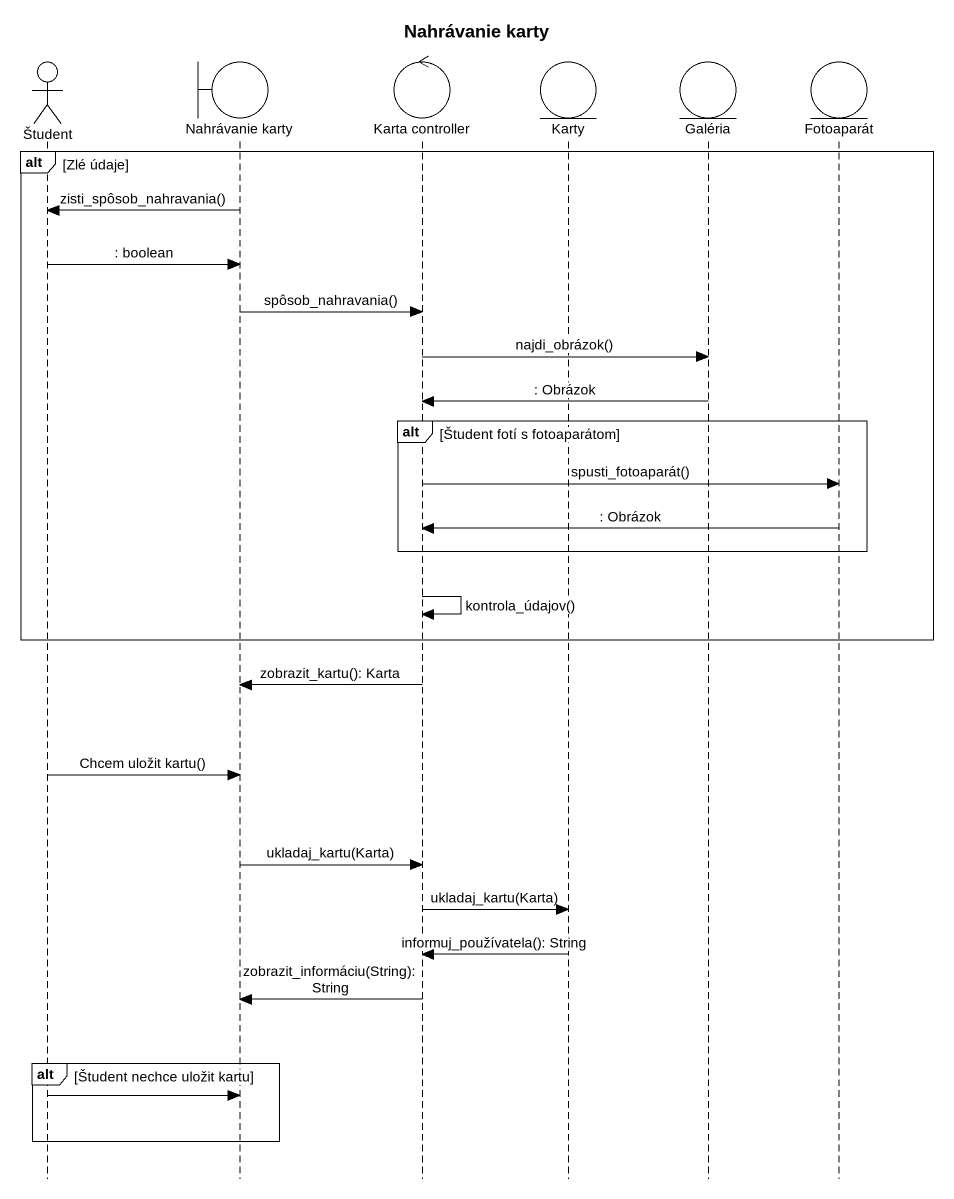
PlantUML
@startuml
title Nahrávanie karty
hide footbox
actor Študent
boundary "Nahrávanie karty" as Nahrávanie_karty
control "Karta controller" as Karta_controller
entity Karty
entity Galéria
entity Fotoaparát

alt Zlé údaje
  Nahrávanie_karty -> Študent : zisti_spôsob_nahravania()
  Študent -> Nahrávanie_karty : : boolean
  Nahrávanie_karty -> Karta_controller : spôsob_nahravania()
  Karta_controller -> Galéria : najdi_obrázok()
  Galéria -> Karta_controller : : Obrázok
  alt Študent fotí s fotoaparátom
    Karta_controller -> Fotoaparát : spusti_fotoaparát()
    Fotoaparát -> Karta_controller : : Obrázok
  end
  Karta_controller -> Karta_controller : kontrola_údajov()
end
Karta_controller -> Nahrávanie_karty : zobrazit_kartu(): Karta
Študent -> Nahrávanie_karty : Chcem uložit kartu()
Nahrávanie_karty -> Karta_controller : ukladaj_kartu(Karta)
Karta_controller -> Karty : ukladaj_kartu(Karta)
Karty -> Karta_controller : informuj_používatela(): String
Karta_controller -> Nahrávanie_karty : zobrazit_informáciu(String): String
alt Študent nechce uložit kartu
  Študent -> Nahrávanie_karty
end
@enduml
